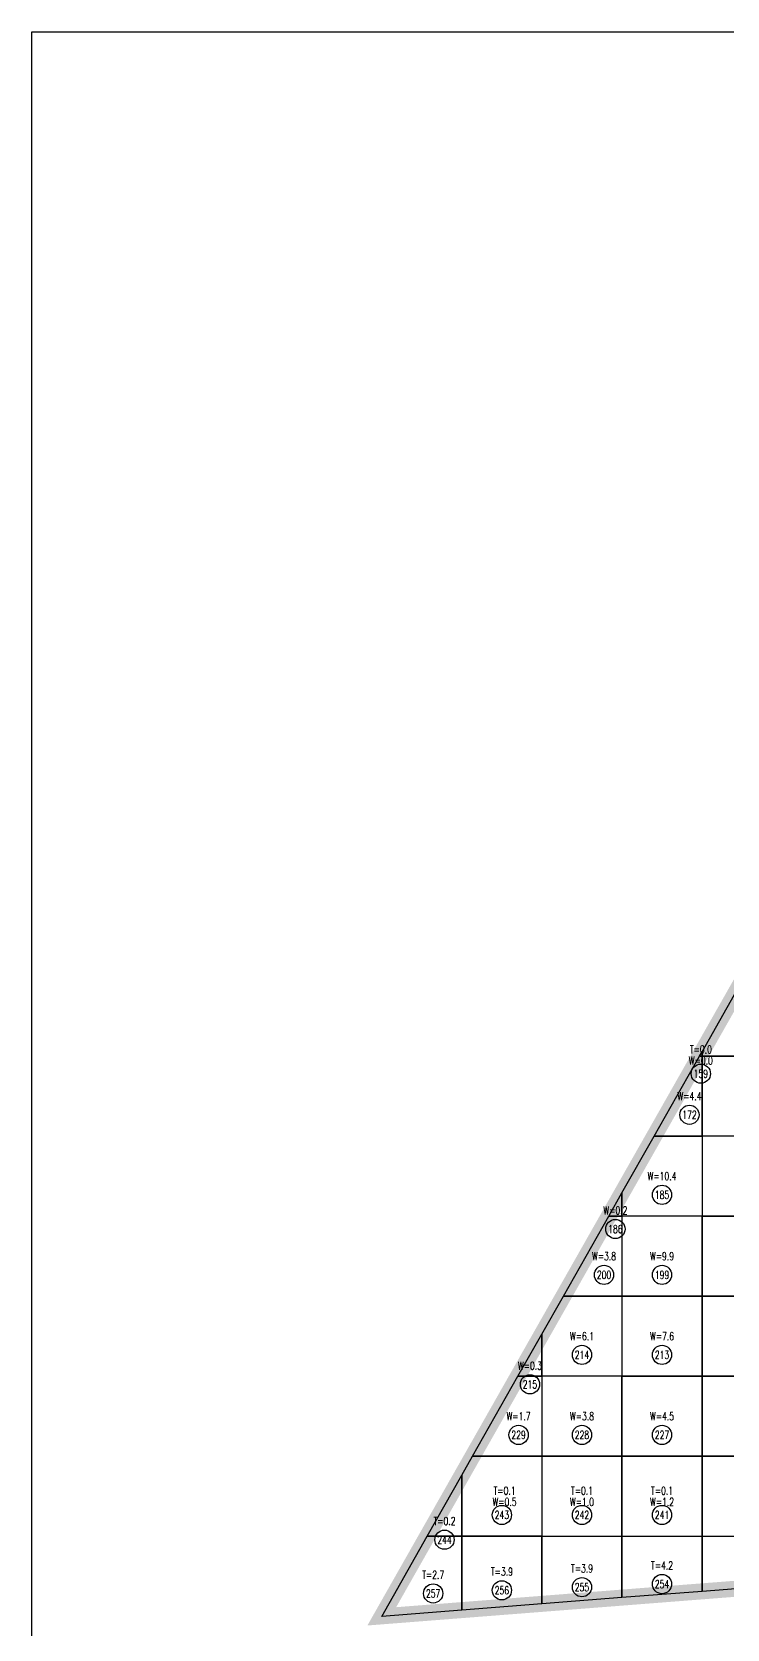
# Model space of a CAD drawing. Extents: x 4283 to 40403, y 1134 to 1764.
# Drawn here: x 16543.5 to 16586.9, y 1574.3 to 1674.1 of the extents above; entities that cross this region are included whole.
import ezdxf
from ezdxf.enums import TextEntityAlignment as Align

# ---------------------------------------------------------------- set-up
doc = ezdxf.new("R2010")
doc.units = 0
for name, color, linetype in [('tdz_18-3方格网', 2, 'Continuous'), ('tdz_18-3方格网计算', 7, 'Continuous'), ('tdz_土方计算图', 7, 'Continuous'), ('tdz_格田', 6, 'Continuous')]:
    doc.layers.add(name, color=color, linetype=linetype)
doc.styles.add('GLandNum', font='txt_____.ttf', dxfattribs={"width": 0.7, "height": 0.5})

msp = doc.modelspace()

# ---------------------------------------------------------------- linework, layer by layer
at = {"layer": 'tdz_18-3方格网', "linetype": 'Continuous'}
for points in [[(16587.985, 1615.109, 3395.704), (16590.304, 1615.109, 3395.69), (16590.304, 1610.109, 3395.636), (16585.304, 1610.109, 3395.628), (16585.304, 1610.382, 3395.632)], [(16585.15, 1610.109, 3395.628), (16585.304, 1610.109, 3395.628), (16585.304, 1605.109, 3395.557), (16582.315, 1605.109, 3395.552)], [(16585.304, 1610.382, 3395.632), (16585.304, 1610.109, 3395.628), (16585.15, 1610.109, 3395.628)], [(16585.304, 1605.109, 3395.557), (16585.304, 1610.109, 3395.628), (16590.304, 1610.109, 3395.636), (16590.304, 1605.109, 3395.564)], [(16582.315, 1605.109, 3395.552), (16585.304, 1605.109, 3395.557), (16585.304, 1600.109, 3395.485), (16580.304, 1600.109, 3395.477), (16580.304, 1601.564, 3395.498)], [(16585.304, 1605.109, 3395.557), (16585.304, 1600.109, 3395.485), (16590.304, 1600.109, 3395.493), (16590.304, 1605.109, 3395.564)], [(16580.304, 1601.564, 3395.498), (16580.304, 1600.109, 3395.477), (16579.48, 1600.109, 3395.476)], [(16579.48, 1600.109, 3395.476), (16580.304, 1600.109, 3395.477), (16580.304, 1595.109, 3395.406), (16576.645, 1595.109, 3395.4)], [(16580.304, 1600.109, 3395.477), (16580.304, 1595.109, 3395.406), (16585.304, 1595.109, 3395.413), (16585.304, 1600.109, 3395.485)], [(16585.304, 1600.109, 3395.485), (16585.304, 1595.109, 3395.413), (16590.304, 1595.109, 3395.317), (16590.304, 1600.109, 3395.493)], [(16576.645, 1595.109, 3395.4), (16580.304, 1595.109, 3395.406), (16580.304, 1590.109, 3395.334), (16575.304, 1590.109, 3395.326), (16575.304, 1592.746, 3395.364)], [(16580.304, 1595.109, 3395.406), (16580.304, 1590.109, 3395.334), (16585.304, 1590.109, 3395.235), (16585.304, 1595.109, 3395.413)], [(16585.304, 1595.109, 3395.413), (16585.304, 1590.109, 3395.235), (16590.304, 1590.109, 3395.189), (16590.304, 1595.109, 3395.317)], [(16575.304, 1592.746, 3395.364), (16575.304, 1590.109, 3395.326), (16573.809, 1590.109, 3395.324)], [(16573.809, 1590.109, 3395.324), (16575.304, 1590.109, 3395.326), (16575.304, 1585.109, 3395.254), (16570.974, 1585.109, 3395.248)], [(16575.304, 1590.109, 3395.326), (16575.304, 1585.109, 3395.254), (16580.304, 1585.109, 3395.173), (16580.304, 1590.109, 3395.334)], [(16580.304, 1590.109, 3395.334), (16580.304, 1585.109, 3395.173), (16585.304, 1585.109, 3395.127), (16585.304, 1590.109, 3395.235)], [(16585.304, 1590.109, 3395.235), (16585.304, 1585.109, 3395.127), (16590.304, 1585.109, 3395.081), (16590.304, 1590.109, 3395.189)], [(16570.974, 1585.109, 3395.248), (16575.304, 1585.109, 3395.254), (16575.304, 1580.109, 3395.111), (16570.304, 1580.109, 3395.175), (16570.304, 1583.928, 3395.23)], [(16575.304, 1585.109, 3395.254), (16575.304, 1580.109, 3395.111), (16580.304, 1580.109, 3395.065), (16580.304, 1585.109, 3395.173)], [(16580.304, 1585.109, 3395.173), (16580.304, 1580.109, 3395.065), (16585.304, 1580.109, 3394.933), (16585.304, 1585.109, 3395.127)], [(16585.304, 1585.109, 3395.127), (16585.304, 1580.109, 3394.933), (16590.304, 1580.109, 3394.753), (16590.304, 1585.109, 3395.081)], [(16570.304, 1583.928, 3395.23), (16570.304, 1580.109, 3395.175), (16568.139, 1580.109, 3395.172)], [(16568.139, 1580.109, 3395.172), (16570.304, 1580.109, 3395.175), (16570.304, 1575.5, 3394.959), (16565.304, 1575.109, 3395.096)], [(16570.304, 1575.5, 3394.959), (16570.304, 1580.109, 3395.175), (16575.304, 1580.109, 3395.111), (16575.304, 1575.89, 3394.822)], [(16575.304, 1575.89, 3394.822), (16575.304, 1580.109, 3395.111), (16580.304, 1580.109, 3395.065), (16580.304, 1576.28, 3394.685)], [(16580.304, 1576.28, 3394.685), (16580.304, 1580.109, 3395.065), (16585.304, 1580.109, 3394.933), (16585.304, 1576.67, 3394.548)], [(16585.304, 1576.67, 3394.548), (16585.304, 1580.109, 3394.933), (16590.304, 1580.109, 3394.753), (16590.304, 1577.061, 3394.411)]]:
    msp.add_polyline3d(points, close=True, dxfattribs=at)
at = {"layer": 'tdz_18-3方格网计算', "color": 7, "linetype": 'Continuous'}
for centre in [(16585.227, 1609.011), (16584.518, 1606.443), (16582.804, 1601.443), (16579.892, 1599.306), (16579.183, 1596.443), (16582.804, 1596.443), (16577.804, 1591.443), (16582.804, 1591.443), (16574.557, 1589.602), (16573.848, 1586.443), (16577.804, 1586.443), (16582.804, 1586.443), (16572.804, 1581.443), (16577.804, 1581.443), (16582.804, 1581.443), (16569.222, 1579.897), (16577.804, 1576.931), (16582.804, 1577.126), (16568.513, 1576.54), (16572.804, 1576.735)]:
    msp.add_circle(centre, 0.6, dxfattribs=at)
at = {"layer": 'tdz_土方计算图', "linetype": 'Continuous'}
for points in [[(16543.46, 1674.092), (16673.46, 1674.092)], [(16543.46, 1514.092), (16543.46, 1514.092), (16543.46, 1674.092), (16543.46, 1674.092)]]:
    msp.add_lwpolyline(points, dxfattribs=at)
at = {"layer": 'tdz_格田', "linetype": 'Continuous', "lineweight": 60, "const_width": 1}
msp.add_lwpolyline([(16565.304, 1575.109), (16589.371, 1617.555), (16598.194, 1666.878), (16651.334, 1673.075), (16651.616, 1636.439), (16637.544, 1580.748), (16565.304, 1575.109)], close=True, dxfattribs=at)

# ---------------------------------------------------------------- texts
at = {"layer": 'tdz_18-3方格网计算', "color": 2, "linetype": 'Continuous', "style": 'GLandNum', "width": 0.7}
for s, p in [('T=0.0', (16585.227, 1610.528)), ('T=0.1', (16572.972, 1582.959)), ('T=0.1', (16577.804, 1582.959)), ('T=0.1', (16582.804, 1582.959)), ('T=0.2', (16569.222, 1581.064)), ('T=4.2', (16582.804, 1578.292)), ('T=2.7', (16568.513, 1577.707)), ('T=3.9', (16572.804, 1577.902)), ('T=3.9', (16577.804, 1578.097))]:
    msp.add_text(s, height=0.5, dxfattribs=at).set_placement(p, align=Align.MIDDLE_CENTER)
at = {"layer": 'tdz_18-3方格网计算', "color": 173, "linetype": 'Continuous', "style": 'GLandNum', "width": 0.7}
for s, p in [('W=0.0', (16585.227, 1609.828)), ('W=4.4', (16584.518, 1607.609)), ('W=10.4', (16582.804, 1602.609)), ('W=0.2', (16579.892, 1600.473)), ('W=3.8', (16579.183, 1597.609)), ('W=9.9', (16582.804, 1597.609)), ('W=6.1', (16577.804, 1592.609)), ('W=7.6', (16582.804, 1592.609)), ('W=0.3', (16574.557, 1590.768)), ('W=1.7', (16573.848, 1587.609)), ('W=3.8', (16577.804, 1587.609)), ('W=4.5', (16582.804, 1587.609)), ('W=0.5', (16572.972, 1582.259)), ('W=1.0', (16577.804, 1582.259)), ('W=1.2', (16582.804, 1582.259))]:
    msp.add_text(s, height=0.5, dxfattribs=at).set_placement(p, align=Align.MIDDLE_CENTER)
at = {"layer": 'tdz_18-3方格网计算', "color": 7, "linetype": 'Continuous', "style": 'GLandNum', "width": 0.7}
for s, p in [('159', (16585.227, 1609.011)), ('172', (16584.518, 1606.443)), ('185', (16582.804, 1601.443)), ('186', (16579.892, 1599.306)), ('200', (16579.183, 1596.443)), ('199', (16582.804, 1596.443)), ('214', (16577.804, 1591.443)), ('213', (16582.804, 1591.443)), ('215', (16574.557, 1589.602)), ('229', (16573.848, 1586.443)), ('228', (16577.804, 1586.443)), ('227', (16582.804, 1586.443)), ('243', (16572.804, 1581.443)), ('242', (16577.804, 1581.443)), ('241', (16582.804, 1581.443)), ('244', (16569.222, 1579.897)), ('257', (16568.513, 1576.54)), ('256', (16572.804, 1576.735)), ('255', (16577.804, 1576.931)), ('254', (16582.804, 1577.126))]:
    msp.add_text(s, height=0.5, dxfattribs=at).set_placement(p, align=Align.MIDDLE_CENTER)

doc.saveas('drawing.dxf')
